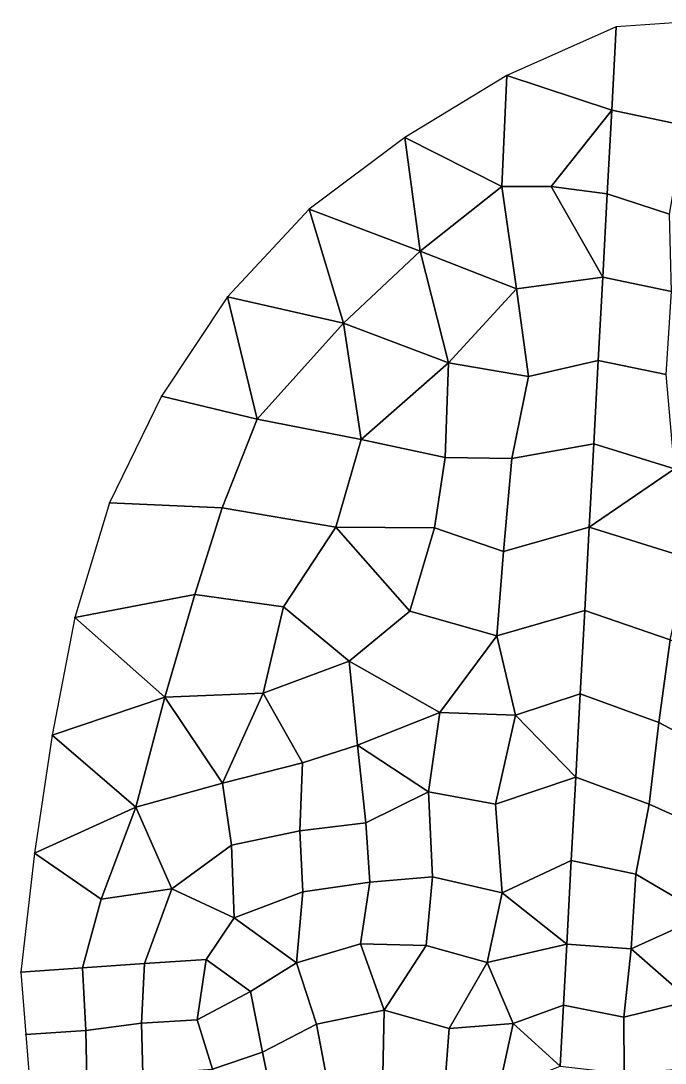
# Model space of a CAD drawing. Extents: x 391089 to 406232, y 6461839 to 6471033.
# Drawn here: x 402514.9 to 402566.5, y 6469824.8 to 6469908.4 of the extents above; entities that cross this region are included whole.
import ezdxf

# ---------------------------------------------------------------- set-up
doc = ezdxf.new("R2010")
doc.units = 0
for name, color, linetype in [('MESH_BOUND', 25, 'CONTINUOUS'), ('MESH_ELEMS', 18, 'CONTINUOUS'), ('MESH_NODES', 18, 'CONTINUOUS')]:
    doc.layers.add(name, color=color, linetype=linetype)

msp = doc.modelspace()

# ---------------------------------------------------------------- linework, layer by layer
at = {"layer": 'MESH_BOUND', "color": 25}
for points in [[(402562.616, 6469907.92, 1.697), (402553.838, 6469904.02, 1.58)], [(402569.585, 6469908.41, 1.697), (402562.616, 6469907.92, 1.697)], [(402553.838, 6469904.02, 1.58), (402545.668, 6469899.04, 1.653)], [(402545.668, 6469899.04, 1.653), (402538.003, 6469893.3, 1.756)], [(402538.003, 6469893.3, 1.756), (402531.455, 6469886.27, 1.918)], [(402531.455, 6469886.27, 1.918), (402526.145, 6469878.3, 1.998)], [(402526.145, 6469878.3, 1.998), (402521.993, 6469869.72, 1.884)], [(402521.993, 6469869.72, 1.884), (402519.219, 6469860.52, 1.763)], [(402519.219, 6469860.52, 1.763), (402517.386, 6469851.1, 1.788)], [(402517.386, 6469851.1, 1.788), (402515.967, 6469841.61, 1.667)], [(402515.967, 6469841.61, 1.667), (402514.881, 6469832.06, 1.84)], [(402514.881, 6469832.06, 1.84), (402515.287, 6469827.08, 1.627)], [(402515.287, 6469827.08, 1.627), (402515.693, 6469822.1, 1.393)]]:
    msp.add_polyline3d(points, dxfattribs=at)
at = {"layer": 'MESH_ELEMS', "color": 178}
for points in [[(402562.616, 6469907.92, 1.697), (402553.838, 6469904.02, 1.58), (402562.255, 6469901.23, 1.449), (402562.616, 6469907.92, 1.697)], [(402562.616, 6469907.92, 1.697), (402562.255, 6469901.23, 1.449), (402568.127, 6469900, 1.434), (402569.585, 6469908.41, 1.697)], [(402545.668, 6469899.04, 1.653), (402553.443, 6469895.13, 1.442), (402553.838, 6469904.02, 1.58), (402545.668, 6469899.04, 1.653)], [(402557.407, 6469895.11, 1.357), (402562.255, 6469901.23, 1.449), (402553.838, 6469904.02, 1.58), (402553.443, 6469895.13, 1.442)], [(402561.894, 6469894.54, 1.263), (402562.255, 6469901.23, 1.449), (402557.407, 6469895.11, 1.357), (402561.894, 6469894.54, 1.263)], [(402561.894, 6469894.54, 1.263), (402566.876, 6469892.9, 1.209), (402568.127, 6469900, 1.434), (402562.255, 6469901.23, 1.449)], [(402538.003, 6469893.3, 1.756), (402546.894, 6469889.93, 1.569), (402545.668, 6469899.04, 1.653), (402538.003, 6469893.3, 1.756)], [(402553.443, 6469895.13, 1.442), (402545.668, 6469899.04, 1.653), (402546.894, 6469889.93, 1.569), (402553.443, 6469895.13, 1.442)], [(402554.63, 6469886.91, 1.323), (402553.443, 6469895.13, 1.442), (402546.894, 6469889.93, 1.569), (402554.63, 6469886.91, 1.323)], [(402557.407, 6469895.11, 1.357), (402553.443, 6469895.13, 1.442), (402554.63, 6469886.91, 1.323), (402561.533, 6469887.85, 1.215)], [(402561.894, 6469894.54, 1.263), (402557.407, 6469895.11, 1.357), (402561.533, 6469887.85, 1.215), (402561.894, 6469894.54, 1.263)], [(402561.533, 6469887.85, 1.215), (402567.041, 6469886.69, 1.163), (402566.876, 6469892.9, 1.209), (402561.894, 6469894.54, 1.263)], [(402531.455, 6469886.27, 1.918), (402540.747, 6469884.14, 1.813), (402538.003, 6469893.3, 1.756), (402531.455, 6469886.27, 1.918)], [(402540.747, 6469884.14, 1.813), (402546.894, 6469889.93, 1.569), (402538.003, 6469893.3, 1.756), (402540.747, 6469884.14, 1.813)], [(402540.747, 6469884.14, 1.813), (402549.161, 6469880.96, 1.444), (402546.894, 6469889.93, 1.569), (402540.747, 6469884.14, 1.813)], [(402554.63, 6469886.91, 1.323), (402546.894, 6469889.93, 1.569), (402549.161, 6469880.96, 1.444), (402554.63, 6469886.91, 1.323)], [(402561.172, 6469881.16, 1.192), (402561.533, 6469887.85, 1.215), (402554.63, 6469886.91, 1.323), (402555.592, 6469879.88, 1.223)], [(402561.172, 6469881.16, 1.192), (402566.633, 6469880.03, 1.193), (402567.041, 6469886.69, 1.163), (402561.533, 6469887.85, 1.215)], [(402554.63, 6469886.91, 1.323), (402549.161, 6469880.96, 1.444), (402555.592, 6469879.88, 1.223), (402554.63, 6469886.91, 1.323)], [(402533.821, 6469876.46, 1.998), (402531.455, 6469886.27, 1.918), (402526.145, 6469878.3, 1.998), (402533.821, 6469876.46, 1.998)], [(402540.747, 6469884.14, 1.813), (402531.455, 6469886.27, 1.918), (402533.821, 6469876.46, 1.998), (402540.747, 6469884.14, 1.813)], [(402542.159, 6469874.81, 1.627), (402540.747, 6469884.14, 1.813), (402533.821, 6469876.46, 1.998), (402542.159, 6469874.81, 1.627)], [(402540.747, 6469884.14, 1.813), (402542.159, 6469874.81, 1.627), (402549.161, 6469880.96, 1.444), (402540.747, 6469884.14, 1.813)], [(402560.812, 6469874.47, 1.252), (402561.172, 6469881.16, 1.192), (402555.592, 6469879.88, 1.223), (402554.256, 6469873.28, 1.273)], [(402560.812, 6469874.47, 1.252), (402567.284, 6469872.46, 1.306), (402566.633, 6469880.03, 1.193), (402561.172, 6469881.16, 1.192)], [(402548.895, 6469873.38, 1.47), (402549.161, 6469880.96, 1.444), (402542.159, 6469874.81, 1.627), (402548.895, 6469873.38, 1.47)], [(402548.895, 6469873.38, 1.47), (402554.256, 6469873.28, 1.273), (402555.592, 6469879.88, 1.223), (402549.161, 6469880.96, 1.444)], [(402531.011, 6469869.33, 1.862), (402533.821, 6469876.46, 1.998), (402526.145, 6469878.3, 1.998), (402521.993, 6469869.72, 1.884)], [(402540.129, 6469867.77, 1.689), (402542.159, 6469874.81, 1.627), (402533.821, 6469876.46, 1.998), (402531.011, 6469869.33, 1.862)], [(402548.04, 6469867.74, 1.567), (402548.895, 6469873.38, 1.47), (402542.159, 6469874.81, 1.627), (402540.129, 6469867.77, 1.689)], [(402560.451, 6469867.78, 1.313), (402560.812, 6469874.47, 1.252), (402554.256, 6469873.28, 1.273), (402553.58, 6469865.83, 1.37)], [(402560.812, 6469874.47, 1.252), (402560.451, 6469867.78, 1.313), (402567.284, 6469872.46, 1.306), (402560.812, 6469874.47, 1.252)], [(402548.04, 6469867.74, 1.567), (402553.58, 6469865.83, 1.37), (402554.256, 6469873.28, 1.273), (402548.895, 6469873.38, 1.47)], [(402560.451, 6469867.78, 1.313), (402568.418, 6469865.3, 1.416), (402567.284, 6469872.46, 1.306), (402560.451, 6469867.78, 1.313)], [(402528.831, 6469862.39, 1.821), (402531.011, 6469869.33, 1.862), (402521.993, 6469869.72, 1.884), (402519.219, 6469860.52, 1.763)], [(402535.935, 6469861.4, 1.801), (402540.129, 6469867.77, 1.689), (402531.011, 6469869.33, 1.862), (402528.831, 6469862.39, 1.821)], [(402546.074, 6469861.05, 1.627), (402540.129, 6469867.77, 1.689), (402535.935, 6469861.4, 1.801), (402541.204, 6469857.03, 1.75)], [(402548.04, 6469867.74, 1.567), (402540.129, 6469867.77, 1.689), (402546.074, 6469861.05, 1.627), (402548.04, 6469867.74, 1.567)], [(402553.58, 6469865.83, 1.37), (402548.04, 6469867.74, 1.567), (402546.074, 6469861.05, 1.627), (402553.036, 6469859.06, 1.352)], [(402560.09, 6469861.09, 1.26), (402560.451, 6469867.78, 1.313), (402553.58, 6469865.83, 1.37), (402553.036, 6469859.06, 1.352)], [(402560.09, 6469861.09, 1.26), (402566.936, 6469858.74, 1.331), (402568.418, 6469865.3, 1.416), (402560.451, 6469867.78, 1.313)], [(402528.831, 6469862.39, 1.821), (402519.219, 6469860.52, 1.763), (402526.43, 6469854.15, 1.633), (402528.831, 6469862.39, 1.821)], [(402528.831, 6469862.39, 1.821), (402526.43, 6469854.15, 1.633), (402534.301, 6469854.47, 1.744), (402535.935, 6469861.4, 1.801)], [(402541.204, 6469857.03, 1.75), (402535.935, 6469861.4, 1.801), (402534.301, 6469854.47, 1.744), (402541.204, 6469857.03, 1.75)], [(402546.074, 6469861.05, 1.627), (402541.204, 6469857.03, 1.75), (402548.475, 6469852.92, 1.514), (402553.036, 6469859.06, 1.352)], [(402559.729, 6469854.4, 1.339), (402560.09, 6469861.09, 1.26), (402553.036, 6469859.06, 1.352), (402554.536, 6469852.69, 1.336)], [(402559.729, 6469854.4, 1.339), (402566.044, 6469852.11, 1.474), (402566.936, 6469858.74, 1.331), (402560.09, 6469861.09, 1.26)], [(402517.386, 6469851.1, 1.788), (402526.43, 6469854.15, 1.633), (402519.219, 6469860.52, 1.763), (402517.386, 6469851.1, 1.788)], [(402554.536, 6469852.69, 1.336), (402553.036, 6469859.06, 1.352), (402548.475, 6469852.92, 1.514), (402554.536, 6469852.69, 1.336)], [(402566.044, 6469852.11, 1.474), (402572.187, 6469848.85, 1.311), (402573.237, 6469855.45, 1.327), (402566.936, 6469858.74, 1.331)], [(402541.877, 6469850.28, 1.761), (402541.204, 6469857.03, 1.75), (402534.301, 6469854.47, 1.744), (402537.471, 6469848.87, 1.732)], [(402541.204, 6469857.03, 1.75), (402541.877, 6469850.28, 1.761), (402548.475, 6469852.92, 1.514), (402541.204, 6469857.03, 1.75)], [(402526.43, 6469854.15, 1.633), (402531.054, 6469847.24, 1.631), (402534.301, 6469854.47, 1.744), (402526.43, 6469854.15, 1.633)], [(402531.054, 6469847.24, 1.631), (402537.471, 6469848.87, 1.732), (402534.301, 6469854.47, 1.744), (402531.054, 6469847.24, 1.631)], [(402559.368, 6469847.71, 1.357), (402559.729, 6469854.4, 1.339), (402554.536, 6469852.69, 1.336), (402559.368, 6469847.71, 1.357)], [(402559.368, 6469847.71, 1.357), (402565.261, 6469845.56, 1.399), (402566.044, 6469852.11, 1.474), (402559.729, 6469854.4, 1.339)], [(402524.104, 6469845.31, 1.508), (402526.43, 6469854.15, 1.633), (402517.386, 6469851.1, 1.788), (402524.104, 6469845.31, 1.508)], [(402531.054, 6469847.24, 1.631), (402526.43, 6469854.15, 1.633), (402524.104, 6469845.31, 1.508), (402531.054, 6469847.24, 1.631)], [(402541.877, 6469850.28, 1.761), (402547.565, 6469846.54, 1.554), (402548.475, 6469852.92, 1.514), (402541.877, 6469850.28, 1.761)], [(402547.565, 6469846.54, 1.554), (402552.949, 6469845.55, 1.401), (402554.536, 6469852.69, 1.336), (402548.475, 6469852.92, 1.514)], [(402559.368, 6469847.71, 1.357), (402554.536, 6469852.69, 1.336), (402552.949, 6469845.55, 1.401), (402559.368, 6469847.71, 1.357)], [(402565.261, 6469845.56, 1.399), (402570.73, 6469843.09, 1.271), (402572.187, 6469848.85, 1.311), (402566.044, 6469852.11, 1.474)], [(402517.386, 6469851.1, 1.788), (402515.967, 6469841.61, 1.667), (402524.104, 6469845.31, 1.508), (402517.386, 6469851.1, 1.788)], [(402542.53, 6469844.06, 1.576), (402541.877, 6469850.28, 1.761), (402537.471, 6469848.87, 1.732), (402537.255, 6469843.4, 1.633)], [(402541.877, 6469850.28, 1.761), (402542.53, 6469844.06, 1.576), (402547.565, 6469846.54, 1.554), (402541.877, 6469850.28, 1.761)], [(402537.255, 6469843.4, 1.633), (402537.471, 6469848.87, 1.732), (402531.054, 6469847.24, 1.631), (402531.773, 6469842.27, 1.577)], [(402552.949, 6469845.55, 1.401), (402553.464, 6469838.45, 1.27), (402559.008, 6469841.02, 1.181), (402559.368, 6469847.71, 1.357)], [(402559.008, 6469841.02, 1.181), (402564.198, 6469839.94, 1.184), (402565.261, 6469845.56, 1.399), (402559.368, 6469847.71, 1.357)], [(402524.104, 6469845.31, 1.508), (402526.977, 6469838.76, 1.461), (402531.773, 6469842.27, 1.577), (402531.054, 6469847.24, 1.631)], [(402547.89, 6469839.73, 1.343), (402547.565, 6469846.54, 1.554), (402542.53, 6469844.06, 1.576), (402542.857, 6469839.3, 1.397)], [(402552.949, 6469845.55, 1.401), (402547.565, 6469846.54, 1.554), (402547.89, 6469839.73, 1.343), (402553.464, 6469838.45, 1.27)], [(402524.104, 6469845.31, 1.508), (402515.967, 6469841.61, 1.667), (402521.314, 6469837.94, 1.355), (402524.104, 6469845.31, 1.508)], [(402524.104, 6469845.31, 1.508), (402521.314, 6469837.94, 1.355), (402526.977, 6469838.76, 1.461), (402524.104, 6469845.31, 1.508)], [(402564.198, 6469839.94, 1.184), (402569.773, 6469836.64, 1.092), (402570.73, 6469843.09, 1.271), (402565.261, 6469845.56, 1.399)], [(402531.773, 6469842.27, 1.577), (402531.979, 6469836.44, 1.553), (402537.498, 6469838.51, 1.5), (402537.255, 6469843.4, 1.633)], [(402542.857, 6469839.3, 1.397), (402542.53, 6469844.06, 1.576), (402537.255, 6469843.4, 1.633), (402537.498, 6469838.51, 1.5)], [(402526.977, 6469838.76, 1.461), (402531.979, 6469836.44, 1.553), (402531.773, 6469842.27, 1.577), (402526.977, 6469838.76, 1.461)], [(402519.831, 6469832.42, 1.427), (402521.314, 6469837.94, 1.355), (402515.967, 6469841.61, 1.667), (402514.881, 6469832.06, 1.84)], [(402553.464, 6469838.45, 1.27), (402558.647, 6469834.33, 1.198), (402559.008, 6469841.02, 1.181), (402553.464, 6469838.45, 1.27)], [(402558.647, 6469834.33, 1.198), (402563.817, 6469833.94, 1.336), (402564.198, 6469839.94, 1.184), (402559.008, 6469841.02, 1.181)], [(402542.104, 6469834.35, 1.544), (402542.857, 6469839.3, 1.397), (402537.498, 6469838.51, 1.5), (402536.982, 6469832.82, 1.515)], [(402547.377, 6469834.21, 1.477), (402547.89, 6469839.73, 1.343), (402542.857, 6469839.3, 1.397), (402542.104, 6469834.35, 1.544)], [(402547.377, 6469834.21, 1.477), (402552.262, 6469832.85, 1.349), (402553.464, 6469838.45, 1.27), (402547.89, 6469839.73, 1.343)], [(402563.817, 6469833.94, 1.336), (402569.773, 6469836.64, 1.092), (402564.198, 6469839.94, 1.184), (402563.817, 6469833.94, 1.336)], [(402524.781, 6469832.78, 1.369), (402526.977, 6469838.76, 1.461), (402521.314, 6469837.94, 1.355), (402519.831, 6469832.42, 1.427)], [(402526.977, 6469838.76, 1.461), (402524.781, 6469832.78, 1.369), (402529.726, 6469833.1, 1.447), (402531.979, 6469836.44, 1.553)], [(402531.979, 6469836.44, 1.553), (402536.982, 6469832.82, 1.515), (402537.498, 6469838.51, 1.5), (402531.979, 6469836.44, 1.553)], [(402552.262, 6469832.85, 1.349), (402558.647, 6469834.33, 1.198), (402553.464, 6469838.45, 1.27), (402552.262, 6469832.85, 1.349)], [(402533.283, 6469830.52, 1.466), (402536.982, 6469832.82, 1.515), (402531.979, 6469836.44, 1.553), (402529.726, 6469833.1, 1.447)], [(402569.773, 6469836.64, 1.092), (402563.817, 6469833.94, 1.336), (402568.573, 6469829.78, 1.12), (402569.773, 6469836.64, 1.092)], [(402542.104, 6469834.35, 1.544), (402536.982, 6469832.82, 1.515), (402538.581, 6469827.9, 1.502), (402544.021, 6469829.02, 1.485)], [(402542.104, 6469834.35, 1.544), (402544.021, 6469829.02, 1.485), (402547.377, 6469834.21, 1.477), (402542.104, 6469834.35, 1.544)], [(402549.232, 6469827.55, 1.487), (402552.262, 6469832.85, 1.349), (402547.377, 6469834.21, 1.477), (402544.021, 6469829.02, 1.485)], [(402558.382, 6469829.42, 1.272), (402558.647, 6469834.33, 1.198), (402552.262, 6469832.85, 1.349), (402554.341, 6469827.96, 1.344)], [(402558.382, 6469829.42, 1.272), (402563.22, 6469828.47, 1.346), (402563.817, 6469833.94, 1.336), (402558.647, 6469834.33, 1.198)], [(402563.22, 6469828.47, 1.346), (402568.573, 6469829.78, 1.12), (402563.817, 6469833.94, 1.336), (402563.22, 6469828.47, 1.346)], [(402524.562, 6469827.98, 1.348), (402524.781, 6469832.78, 1.369), (402519.831, 6469832.42, 1.427), (402520.084, 6469827.4, 1.475)], [(402524.562, 6469827.98, 1.348), (402529.022, 6469828.25, 1.334), (402529.726, 6469833.1, 1.447), (402524.781, 6469832.78, 1.369)], [(402529.726, 6469833.1, 1.447), (402529.022, 6469828.25, 1.334), (402533.283, 6469830.52, 1.466), (402529.726, 6469833.1, 1.447)], [(402538.581, 6469827.9, 1.502), (402536.982, 6469832.82, 1.515), (402533.283, 6469830.52, 1.466), (402534.264, 6469825.66, 1.461)], [(402554.341, 6469827.96, 1.344), (402552.262, 6469832.85, 1.349), (402549.232, 6469827.55, 1.487), (402554.341, 6469827.96, 1.344)], [(402515.287, 6469827.08, 1.627), (402520.084, 6469827.4, 1.475), (402519.831, 6469832.42, 1.427), (402514.881, 6469832.06, 1.84)], [(402534.264, 6469825.66, 1.461), (402533.283, 6469830.52, 1.466), (402529.022, 6469828.25, 1.334), (402530.25, 6469824.29, 1.315)], [(402558.118, 6469824.52, 1.248), (402558.382, 6469829.42, 1.272), (402554.341, 6469827.96, 1.344), (402558.118, 6469824.52, 1.248)], [(402558.118, 6469824.52, 1.248), (402563.244, 6469823.93, 1.418), (402563.22, 6469828.47, 1.346), (402558.382, 6469829.42, 1.272)], [(402567.628, 6469824.29, 0.926), (402568.573, 6469829.78, 1.12), (402563.22, 6469828.47, 1.346), (402563.244, 6469823.93, 1.418)], [(402539.538, 6469822.82, 1.536), (402543.893, 6469823.86, 1.436), (402544.021, 6469829.02, 1.485), (402538.581, 6469827.9, 1.502)], [(402543.893, 6469823.86, 1.436), (402548.859, 6469822.63, 1.359), (402549.232, 6469827.55, 1.487), (402544.021, 6469829.02, 1.485)], [(402524.657, 6469823.88, 1.236), (402524.562, 6469827.98, 1.348), (402520.084, 6469827.4, 1.475), (402520.186, 6469822.23, 1.224)], [(402524.657, 6469823.88, 1.236), (402530.25, 6469824.29, 1.315), (402529.022, 6469828.25, 1.334), (402524.562, 6469827.98, 1.348)], [(402539.538, 6469822.82, 1.536), (402538.581, 6469827.9, 1.502), (402534.264, 6469825.66, 1.461), (402535.244, 6469820.79, 1.608)], [(402553.183, 6469822.55, 1.42), (402554.341, 6469827.96, 1.344), (402549.232, 6469827.55, 1.487), (402548.859, 6469822.63, 1.359)], [(402554.341, 6469827.96, 1.344), (402553.183, 6469822.55, 1.42), (402558.118, 6469824.52, 1.248), (402554.341, 6469827.96, 1.344)], [(402515.693, 6469822.1, 1.393), (402520.186, 6469822.23, 1.224), (402520.084, 6469827.4, 1.475), (402515.287, 6469827.08, 1.627)], [(402535.244, 6469820.79, 1.608), (402534.264, 6469825.66, 1.461), (402530.25, 6469824.29, 1.315), (402531.422, 6469818.67, 1.453)]]:
    msp.add_3dface(points, dxfattribs=at)
at = {"layer": 'MESH_NODES', "color": 18}
for p in [(402562.616, 6469907.92, 1.697), (402553.838, 6469904.02, 1.58), (402562.255, 6469901.23, 1.449), (402545.668, 6469899.04, 1.653), (402553.443, 6469895.13, 1.442), (402557.407, 6469895.11, 1.357), (402561.894, 6469894.54, 1.263), (402538.003, 6469893.3, 1.756), (402546.894, 6469889.93, 1.569), (402561.533, 6469887.85, 1.215), (402554.63, 6469886.91, 1.323), (402531.455, 6469886.27, 1.918), (402540.747, 6469884.14, 1.813), (402561.172, 6469881.16, 1.192), (402549.161, 6469880.96, 1.444), (402555.592, 6469879.88, 1.223), (402526.145, 6469878.3, 1.998), (402533.821, 6469876.46, 1.998), (402542.159, 6469874.81, 1.627), (402560.812, 6469874.47, 1.252), (402548.895, 6469873.38, 1.47), (402554.256, 6469873.28, 1.273), (402521.993, 6469869.72, 1.884), (402531.011, 6469869.33, 1.862), (402540.129, 6469867.77, 1.689), (402548.04, 6469867.74, 1.567), (402560.451, 6469867.78, 1.313), (402553.58, 6469865.83, 1.37), (402528.831, 6469862.39, 1.821), (402535.935, 6469861.4, 1.801), (402546.074, 6469861.05, 1.627), (402560.09, 6469861.09, 1.26), (402519.219, 6469860.52, 1.763), (402553.036, 6469859.06, 1.352), (402541.204, 6469857.03, 1.75), (402534.301, 6469854.47, 1.744), (402559.729, 6469854.4, 1.339), (402526.43, 6469854.15, 1.633), (402548.475, 6469852.92, 1.514), (402554.536, 6469852.69, 1.336), (402566.044, 6469852.11, 1.474), (402517.386, 6469851.1, 1.788), (402541.877, 6469850.28, 1.761), (402537.471, 6469848.87, 1.732), (402559.368, 6469847.71, 1.357), (402531.054, 6469847.24, 1.631), (402547.565, 6469846.54, 1.554), (402524.104, 6469845.31, 1.508), (402552.949, 6469845.55, 1.401), (402565.261, 6469845.56, 1.399), (402537.255, 6469843.4, 1.633), (402542.53, 6469844.06, 1.576), (402531.773, 6469842.27, 1.577), (402515.967, 6469841.61, 1.667), (402559.008, 6469841.02, 1.181), (402542.857, 6469839.3, 1.397), (402547.89, 6469839.73, 1.343), (402564.198, 6469839.94, 1.184), (402526.977, 6469838.76, 1.461), (402537.498, 6469838.51, 1.5), (402553.464, 6469838.45, 1.27), (402521.314, 6469837.94, 1.355), (402531.979, 6469836.44, 1.553), (402542.104, 6469834.35, 1.544), (402547.377, 6469834.21, 1.477), (402558.647, 6469834.33, 1.198), (402563.817, 6469833.94, 1.336), (402524.781, 6469832.78, 1.369), (402529.726, 6469833.1, 1.447), (402536.982, 6469832.82, 1.515), (402552.262, 6469832.85, 1.349), (402514.881, 6469832.06, 1.84), (402519.831, 6469832.42, 1.427), (402533.283, 6469830.52, 1.466), (402558.382, 6469829.42, 1.272), (402544.021, 6469829.02, 1.485), (402563.22, 6469828.47, 1.346), (402524.562, 6469827.98, 1.348), (402529.022, 6469828.25, 1.334), (402538.581, 6469827.9, 1.502), (402549.232, 6469827.55, 1.487), (402554.341, 6469827.96, 1.344), (402515.287, 6469827.08, 1.627), (402520.084, 6469827.4, 1.475), (402534.264, 6469825.66, 1.461)]:
    msp.add_point(p, dxfattribs=at)

doc.saveas('drawing.dxf')
